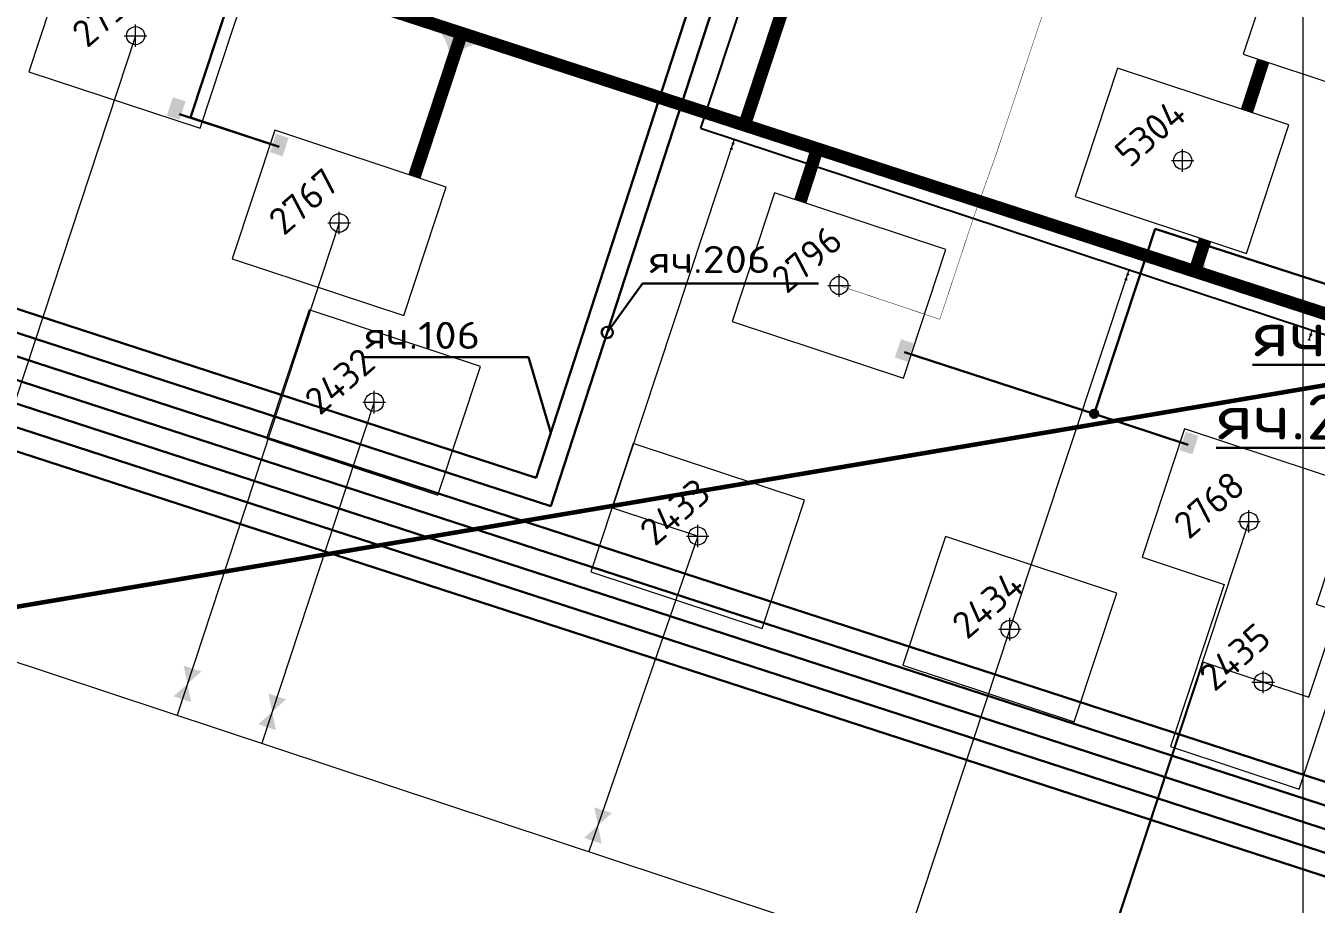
# Model space of a CAD drawing. Header units: millimetres. Extents: x 519 to 9564855, y -810 to 5021775.
# Drawn here: x 9542434 to 9543006, y 4996081 to 4996471 of the extents above; entities that cross this region are included whole.
import ezdxf

# ---------------------------------------------------------------- set-up
doc = ezdxf.new("R2010")
doc.units = ezdxf.units.MM
doc.header["$LTSCALE"] = 2
doc.header["$MEASUREMENT"] = 0
doc.header["$PDMODE"] = 2
doc.header["$PDSIZE"] = 5
for name, pattern in [('92051501$0$DASHED', [0.75, 0.5, -0.25]), ('92051501$0$GROUND2', [35, 25, -10]), ('DASHED2', [9.525, 6.35, -3.175])]:
    doc.linetypes.add(name, pattern=pattern)
for name, color, linetype in [('Existing roads', 41, 'Continuous'), ('GRID_PULKOVO', 7, 'Continuous'), ('OilColl&Flowlines', 3, 'Continuous'), ('Stage 10 wells', 7, 'Continuous'), ('Stage VII wells', 9, 'Continuous'), ('МГ-земельный участок', 7, 'Continuous'), ('Скважины  2018 года', 7, 'Continuous'), ('Скважины 2017г', 221, 'Continuous'), ('Скважины 2019г.', 241, 'Continuous'), ('Скважины на 2020 год', 140, 'Continuous')]:
    doc.layers.add(name, color=color, linetype=linetype)
for name, color, linetype, lineweight in [('Stage 11.Object 2.Frame&Text', 26, 'Continuous', 53), ('TX_OIL_New FG', 244, 'Continuous', 50), ('ПСО_TX-OIL-Proect.', 224, 'Continuous', 30), ('Электро', 1, 'Continuous', 30), ('Электроснаб', 1, 'Continuous', 18), ('Электроснабжене', 1, 'Continuous', 18)]:
    doc.layers.add(name, color=color, linetype=linetype, lineweight=lineweight)
doc.styles.add('Elect', font='isocpeur.ttf')

msp = doc.modelspace()

# ---------------------------------------------------------------- hatches: boundary and pattern name
at = {"layer": 'Existing roads', "lineweight": 0}
h = msp.add_hatch(color=256, dxfattribs=at)
h.paths.add_polyline_path([(9542623.07403, 4996458.09283), (9542621.48679, 4996458.68959, 0.155118741), (9542616.95414, 4996468.2266), (9542625.50973, 4996465.47346)])
h.paths.add_polyline_path([(9542624.59973, 4996457.5192), (9542623.07403, 4996458.09283), (9542625.50973, 4996465.47346), (9542634.30567, 4996462.64298, 0.161550784)])
h = msp.add_hatch(color=256, dxfattribs=at)
h.paths.add_polyline_path([(9542954.67113, 4996366.53583), (9542956.25837, 4996365.93907, 0.155118741), (9542960.79103, 4996356.40205), (9542952.23543, 4996359.1552)])
h.paths.add_polyline_path([(9542953.14543, 4996367.10946), (9542954.67113, 4996366.53583), (9542952.23543, 4996359.1552), (9542943.43949, 4996361.98568, 0.161550784)])
at = {"layer": 'Электро', "ltscale": 25}
for points in [[(9542496.35751, 4996430.76075), (9542501.96974, 4996428.90377), (9542504.67697, 4996437.08562), (9542499.06474, 4996438.94261)], [(9542542.07162, 4996414.59686), (9542547.68386, 4996412.73987), (9542550.39108, 4996420.92173), (9542544.77885, 4996422.77872)], [(9542819.13158, 4996323.55348), (9542824.74382, 4996321.6965), (9542827.45105, 4996329.87835), (9542821.83881, 4996331.73534)], [(9542945.38146, 4996282.53241), (9542950.99369, 4996280.67542), (9542953.70092, 4996288.85728), (9542948.08869, 4996290.71427)]]:
    msp.add_hatch(color=256, dxfattribs=at).paths.add_polyline_path(points)
at = {"layer": 'Электро'}
h = msp.add_hatch(color=256, dxfattribs=at)
edge = h.paths.add_edge_path()
edge.add_arc((9542907.4641, 4996298.6701), 1.80448, 0, 360)
at = {"layer": 'Электроснаб', "lineweight": 0, "ltscale": 25}
for points in [[(9542496.35751, 4996430.76075), (9542501.96974, 4996428.90377), (9542504.67697, 4996437.08562), (9542499.06474, 4996438.94261)], [(9542542.07162, 4996414.59686), (9542547.68386, 4996412.73987), (9542550.39108, 4996420.92173), (9542544.77885, 4996422.77872)], [(9542819.13158, 4996323.55348), (9542824.74382, 4996321.6965), (9542827.45105, 4996329.87835), (9542821.83881, 4996331.73534)], [(9542945.38146, 4996282.53241), (9542950.99369, 4996280.67542), (9542953.70092, 4996288.85728), (9542948.08869, 4996290.71427)]]:
    msp.add_hatch(color=1, dxfattribs=at).paths.add_polyline_path(points)
at = {"layer": 'Электроснаб', "linetype": 'ByBlock', "lineweight": 0}
h = msp.add_hatch(color=1, dxfattribs=at)
edge = h.paths.add_edge_path()
edge.add_arc((9542907.4641, 4996298.6701), 1.80448, 0, 360)
at = {"layer": 'Электроснабжене', "lineweight": 0, "ltscale": 25}
for points in [[(9542496.35751, 4996430.76075), (9542501.96974, 4996428.90377), (9542504.67697, 4996437.08562), (9542499.06474, 4996438.94261)], [(9542542.07162, 4996414.59686), (9542547.68386, 4996412.73987), (9542550.39108, 4996420.92173), (9542544.77885, 4996422.77872)], [(9542819.13158, 4996323.55348), (9542824.74382, 4996321.6965), (9542827.45105, 4996329.87835), (9542821.83881, 4996331.73534)], [(9542945.38146, 4996282.53241), (9542950.99369, 4996280.67542), (9542953.70092, 4996288.85728), (9542948.08869, 4996290.71427)]]:
    msp.add_hatch(color=1, dxfattribs=at).paths.add_polyline_path(points)
at = {"layer": 'Электроснабжене', "linetype": 'ByBlock', "lineweight": 0}
h = msp.add_hatch(color=1, dxfattribs=at)
edge = h.paths.add_edge_path()
edge.add_arc((9542907.4641, 4996298.6701), 1.80448, 0, 360)

# ---------------------------------------------------------------- linework, layer by layer
at = {"layer": 'DEFPOINTS', "color": 0, "lineweight": 0, "ltscale": 80}
msp.add_point((9542572.8, 4996383.2), dxfattribs=at)
at = {"layer": 'DEFPOINTS', "color": 1, "lineweight": 0, "ltscale": 80}
msp.add_point((9542976.1, 4996251), dxfattribs=at)
at = {"layer": 'Existing roads', "lineweight": 0, "const_width": 5.7, "flags": 128}
for points in [[(9541688.76596, 4996771.85929), (9542860.23265, 4996391.58233)], [(9542774.62216, 4996493.53344), (9542752.46379, 4996426.56584)], [(9542606.07755, 4996403.6674), (9542627.08106, 4996467.26709)], [(9542982.42564, 4996455.1514), (9542975.19876, 4996432.88317)], [(9542784.74028, 4996416.08837), (9542777.17048, 4996392.76915)], [(9542860.23265, 4996391.58233), (9544135.92474, 4995977.47213)], [(9542956.66982, 4996375.78975), (9542952.11526, 4996361.75576)]]:
    msp.add_lwpolyline(points, dxfattribs=at)
at = {"layer": 'GRID_PULKOVO', "lineweight": 0}
msp.add_line((9543000.00017, 5010000), (9543000.00017, 4991999.97358), dxfattribs=at)
at = {"layer": 'OilColl&Flowlines', "color": 3, "linetype": 'ByBlock', "lineweight": 0, "ltscale": 25}
for p, q in [((9542572.8, 4996383.2), (9542500.89384, 4996165.07886)), ((9542588.3, 4996303.8), (9542538.47018, 4996152.64553)), ((9542195.45936, 4996266.1416), (9543056.33363, 4995981.2939)), ((9542976.1, 4996251), (9542903.4926, 4996031.86623))]:
    msp.add_line(p, q, dxfattribs=at)
at = {"layer": 'OilColl&Flowlines', "color": 3, "linetype": 'ByBlock', "lineweight": 0, "ltscale": 50}
for p, q in [((9542731.7, 4996244.5), (9542683.49225, 4996104.66036)), ((9542870.1, 4996203.2), (9542822.29816, 4996058.732)), ((9542955.8577, 4996188.59448), (9542903.96177, 4996031.71099)), ((9542982.4, 4996179.8), (9542955.8577, 4996188.59448))]:
    msp.add_line(p, q, dxfattribs=at)
at = {"layer": 'OilColl&Flowlines', "linetype": '92051501$0$GROUND2', "lineweight": -2, "ltscale": 50, "elevation": -9.1919}
msp.add_lwpolyline([(9542794.60334, 4996611.44636), (9542732.9989, 4996425.28971), (9543428.17013, 4996195.27854)], dxfattribs=at)
at = {"layer": 'OilColl&Flowlines', "color": 3, "lineweight": 0}
for points in [[(9542511.6729, 4996184.48276), (9542505.49288, 4996178.9782), (9542503.8158, 4996187.08254)], [(9542507.16996, 4996170.87386), (9542499.31286, 4996173.47363), (9542505.49288, 4996178.9782)], [(9542549.24758, 4996172.09584), (9542543.06755, 4996166.59127), (9542541.39047, 4996174.69561)], [(9542544.74464, 4996158.48693), (9542536.88753, 4996161.08671), (9542543.06755, 4996166.59127)], [(9542693.67955, 4996121.73853), (9542687.49952, 4996116.23396), (9542685.82244, 4996124.3383)], [(9542689.1766, 4996108.12962), (9542681.3195, 4996110.7294), (9542687.49952, 4996116.23396)]]:
    msp.add_solid(points, dxfattribs=at)
at = {"layer": 'Stage 10 wells', "color": 0, "linetype": 'ByBlock', "lineweight": 0}
msp.add_lwpolyline([(9543006.04224, 4996214.10675), (9543023.51798, 4996266.92241), (9542947.53745, 4996292.06299), (9542928.68202, 4996235.07759), (9542965.11222, 4996223.0235)], dxfattribs=at)
msp.add_circle((9542976.1, 4996251), 4, dxfattribs=at)
msp.add_point((9542976.1, 4996251), dxfattribs=at)
at = {"layer": 'Stage 11.Object 2.Frame&Text', "color": 0, "linetype": 'ByBlock', "lineweight": 0}
msp.add_lwpolyline([(9542525.38202, 4996367.27759), (9542601.36255, 4996342.13701), (9542620.21798, 4996399.12241), (9542544.23745, 4996424.26299)], close=True, dxfattribs=at)
msp.add_circle((9542572.8, 4996383.2), 4.0951, dxfattribs=at)
msp.add_point((9542572.8, 4996383.2), dxfattribs=at)
at = {"layer": 'Stage VII wells', "color": 0, "linetype": 'ByBlock', "lineweight": 0}
msp.add_lwpolyline([(9542973.58202, 4996458.0776), (9543049.56255, 4996432.93702), (9543068.41798, 4996489.92241), (9542992.43745, 4996515.06299)], close=True, dxfattribs=at)
at = {"layer": 'TX_OIL_New FG', "color": 116, "linetype": 'ByBlock', "lineweight": 0, "ltscale": 1.5, "true_color": 0x136734}
for p, q in [((9542693.95585, 4996257.00139, -25.0766), (9542748.04063, 4996420.31268, -25.0766)), ((9542870.1, 4996203.2), (9542923.00087, 4996362.4215, -25.0766)), ((9543003.12261, 4996332.50083, -24.76918), (9543004.13783, 4996335.57475, -24.76918)), ((9543002.64272, 4996173.09753, -25.1262), (9543051.2849, 4996319.97464, -25.1262)), ((9542693.95585, 4996257.00139, -25.0766), (9542731.8541, 4996244.4504, -25.0766)), ((9542982.5541, 4996179.7504, -25.0766), (9543002.64272, 4996173.09753, -25.0766))]:
    msp.add_line(p, q, dxfattribs=at)
at = {"layer": 'МГ-земельный участок', "color": 0, "linetype": 'DASHED2', "lineweight": 25, "ltscale": 5, "const_width": 2}
msp.add_lwpolyline([(9522167.80801, 4999999.48247), (9521654, 5002362), (9522840, 5002532), (9525642, 5002155), (9528521, 5002235), (9531281, 5003464), (9533105, 5001043), (9546614, 4998215), (9544978, 4995525), (9543652, 4996420), (9539605, 4995735), (9529554.6705, 4998798.09585), (9529554.71722, 4998845.23995), (9529525.402, 4998845.269), (9529525.36994, 4998882.97318), (9529309.91997, 4998882.84552), (9526935, 5000017), (9526935, 4999132), (9522906, 5001105), (9522683.367, 5000265.06642), (9522496, 5000315)], close=True, dxfattribs=at)
at = {"layer": 'ПСО_TX-OIL-Proect.', "color": 116, "lineweight": 0, "ltscale": 5, "true_color": 0x136734}
for points, elevation in [([(9542746.56776, 4996415.83025, 1.6, 0, 0), (9542747.02541, 4996417.23875, 0, 1.6, 0), (9542747.48342, 4996418.64834, 1.6, 1.6, 0)], -25.0766), ([(9542921.52801, 4996357.93908, 1.6, 0, 0), (9542921.98566, 4996359.34757, 0, 1.6, 0), (9542922.44366, 4996360.75716, 1.6, 1.6, 0)], -24.97512), ([(9543002.66496, 4996331.09233, 1.6, 0, 0), (9543003.12261, 4996332.50083, 0, 1.6, 0), (9543003.58061, 4996333.91041, 1.6, 1.6, 0)], -24.76918)]:
    msp.add_lwpolyline(points, format="xyseb", dxfattribs=dict(at, elevation=elevation))
at = {"layer": 'Скважины  2018 года', "color": 0, "linetype": 'ByBlock', "lineweight": 0}
msp.add_lwpolyline([(9542747.0178, 4996339.53358), (9542822.99478, 4996314.48368), (9542841.7822, 4996371.46642), (9542765.80522, 4996396.51632)], close=True, dxfattribs=at)
msp.add_circle((9542794.4, 4996355.5), 4, dxfattribs=at)
for p in [(9542482.5, 4996466.2), (9542794.4, 4996355.5)]:
    msp.add_point(p, dxfattribs=at)
at = {"layer": 'Скважины 2017г', "color": 3, "linetype": 'ByBlock', "lineweight": 0}
msp.add_line((9542482.5, 4996466.2), (9542394.75142, 4996200.19947), dxfattribs=at)
at = {"layer": 'Скважины 2017г', "color": 116, "linetype": 'ByBlock', "lineweight": 0, "ltscale": 40, "true_color": 0x136734, "const_width": 0.2, "elevation": -25.7013}
msp.add_lwpolyline([(9542794.4, 4996355.5), (9542839.06279, 4996340.50646), (9542853.88142, 4996385.29334), (9542863.924, 4996413.3742), (9542916.9032, 4996573.0002)], dxfattribs=at)
at = {"layer": 'Скважины 2017г', "color": 0, "linetype": 'ByBlock', "lineweight": 0}
msp.add_lwpolyline([(9542435.1178, 4996450.23358), (9542511.09478, 4996425.18368), (9542529.8822, 4996482.16642), (9542453.90522, 4996507.21632)], close=True, dxfattribs=at)
msp.add_circle((9542482.5, 4996466.2), 4, dxfattribs=at)
at = {"layer": 'Скважины 2019г.', "color": 0, "linetype": 'ByBlock', "lineweight": 0}
for points in [[(9542898.98202, 4996394.8776), (9542974.96254, 4996369.73702), (9542993.81798, 4996426.72241), (9542917.83745, 4996451.86299)], [(9542684.29664, 4996228.59649), (9542760.24031, 4996203.44576), (9542779.10336, 4996260.40351), (9542703.15969, 4996285.55424)], [(9542822.69664, 4996187.29649), (9542898.64031, 4996162.14576), (9542917.50336, 4996219.10351), (9542841.55969, 4996244.25424)]]:
    msp.add_lwpolyline(points, close=True, dxfattribs=at)
at = {"layer": 'Скважины 2019г.', "color": 0, "lineweight": 0}
msp.add_lwpolyline([(9542965.11222, 4996223.0235), (9542941.34576, 4996151.25969), (9542998.30351, 4996132.39664), (9543023.45424, 4996208.34031), (9543006.04224, 4996214.10675)], dxfattribs=at)
at = {"layer": 'Скважины 2019г.', "color": 0, "linetype": 'ByBlock', "lineweight": 0}
for centre in [(9542946.7, 4996410.9), (9542731.7, 4996244.5), (9542870.1, 4996203.2)]:
    msp.add_circle(centre, 4, dxfattribs=at)
at = {"layer": 'Скважины 2019г.', "color": 0, "lineweight": 0}
msp.add_circle((9542982.4, 4996179.8), 4, dxfattribs=at)
at = {"layer": 'Скважины 2019г.', "color": 0, "linetype": 'ByBlock', "lineweight": 0}
for p in [(9542588.3, 4996303.8), (9542731.7, 4996244.5), (9542870.1, 4996203.2)]:
    msp.add_point(p, dxfattribs=at)
at = {"layer": 'Скважины 2019г.', "color": 0, "lineweight": 0}
msp.add_point((9542982.4, 4996179.8), dxfattribs=at)
at = {"layer": 'Скважины на 2020 год', "color": 0, "linetype": 'ByBlock', "lineweight": 0}
msp.add_lwpolyline([(9542540.58202, 4996287.7776), (9542616.56254, 4996262.63702), (9542635.41798, 4996319.62241), (9542559.43745, 4996344.76299)], close=True, dxfattribs=at)
msp.add_circle((9542588.3, 4996303.8), 4.0951, dxfattribs=at)
msp.add_point((9542946.7, 4996410.9), dxfattribs=at)
at = {"layer": 'Электро', "ltscale": 0.5}
for p, q in [((9542660.15867, 4996270.28167, 47.36082), (9542988.49341, 4997280.7921, 47.36082)), ((9542660.15867, 4996270.28167, 47.36082), (9542988.49341, 4997280.7921, 47.36082)), ((9542666.57907, 4996257.68094, 47.36082), (9542961.49552, 4997165.32184)), ((9542666.57907, 4996257.68094, 47.36082), (9542961.16067, 4997164.30989, 47.36082))]:
    msp.add_line(p, q, dxfattribs=at)
at = {"layer": 'Электро', "ltscale": 25}
for p, q in [((9542506.86507, 4996429.93576), (9542533.65301, 4996510.84805, 0)), ((9542546.22986, 4996416.91066), (9542501.96665, 4996431.38905)), ((9542546.22986, 4996416.91066), (9542506.86507, 4996429.93576))]:
    msp.add_line(p, q, dxfattribs=at)
at = {"layer": 'Электро'}
for p, q in [((9542660.15867, 4996270.28167, 47.36082), (9542169.08163, 4996429.84228, 47.36082)), ((9542666.57907, 4996257.68094, 47.36082), (9542165.99146, 4996420.33171, 47.36082)), ((9543019.80686, 4996132.39565, 47.36082), (9542162.90129, 4996410.82115, 47.36082)), ((9543026.22725, 4996119.79491, 47.36082), (9542159.81112, 4996401.31058, 47.36082)), ((9543032.64765, 4996107.19418, 47.36082), (9542156.72095, 4996391.80002, 47.36082)), ((9543039.06804, 4996094.59344, 47.36082), (9542153.63078, 4996382.28945, 47.36082)), ((9542907.4641, 4996298.6701), (9542934.45677, 4996380.67045, 0)), ((9542934.45677, 4996380.67045, 0), (9543670.32776, 4996141.66519, 0)), ((9543045.48844, 4996081.99271, 47.36082), (9542150.54061, 4996372.77889, 47.36082)), ((9542707.20705, 4996356.33542, 94.72164), (9542691.61248, 4996334.72585, 47.36082)), ((9542707.20705, 4996356.33542, 94.72164), (9542691.61248, 4996334.72585, 47.36082)), ((9542785.28128, 4996356.33542, 94.72164), (9542707.20705, 4996356.33542, 94.72164)), ((9542785.28128, 4996356.33542, 94.72164), (9542707.20705, 4996356.33542, 94.72164)), ((9542656.65354, 4996323.75434, -4213.69047), (9542583.69247, 4996323.75434, -4213.69047)), ((9542656.65354, 4996323.75434, -4213.69047), (9542583.69247, 4996323.75434, -4213.69047)), ((9542656.65354, 4996323.75434, -4213.69047), (9542666.61502, 4996290.15227, 47.36082)), ((9542907.4641, 4996298.6701), (9542823.3827, 4996325.9898)), ((9543050.59506, 4996320.39516, -8831.59847), (9542977.63399, 4996320.39516, -8831.59847)), ((9542949.17606, 4996284.86837), (9542907.4641, 4996298.6701)), ((9542949.17606, 4996284.86837), (9542907.4641, 4996298.6701)), ((9543034.51423, 4996283.59595, -5428.59409), (9542961.55316, 4996283.59595, -5428.59409))]:
    msp.add_line(p, q, dxfattribs=at)
msp.add_circle((9542907.4641, 4996298.6701), 1.80448, dxfattribs=at)
for start, end in [(0.0000001, 180.0000001), (0.0000001, 180.0000001), (180.0000001, 0.0000001), (180.0000001, 0.0000001)]:
    msp.add_arc((9542691.61248, 4996334.72585, 47.36082), 2.5, start, end, dxfattribs=at)
at = {"layer": 'Электроснаб', "color": 1, "linetype": '92051501$0$DASHED', "lineweight": 0, "ltscale": 0.5}
for p, q in [((9542660.15867, 4996270.28167, 47.36082), (9542988.49341, 4997280.7921, 47.36082)), ((9542660.15867, 4996270.28167, 47.36082), (9542988.49341, 4997280.7921, 47.36082)), ((9542666.57907, 4996257.68094, 47.36082), (9542961.49552, 4997165.32184)), ((9542666.57907, 4996257.68094, 47.36082), (9542961.16067, 4997164.30989, 47.36082))]:
    msp.add_line(p, q, dxfattribs=at)
at = {"layer": 'Электроснаб', "color": 1, "lineweight": 0, "ltscale": 25}
for p, q in [((9542506.86507, 4996429.93576), (9542533.65301, 4996510.84805, 0)), ((9542546.22986, 4996416.91066), (9542501.96665, 4996431.38905)), ((9542546.22986, 4996416.91066), (9542506.86507, 4996429.93576))]:
    msp.add_line(p, q, dxfattribs=at)
at = {"layer": 'Электроснаб', "color": 1, "linetype": 'ByBlock', "lineweight": 0}
for p, q in [((9542660.15867, 4996270.28167, 47.36082), (9542169.08163, 4996429.84228, 47.36082)), ((9542666.57907, 4996257.68094, 47.36082), (9542165.99146, 4996420.33171, 47.36082)), ((9543019.80686, 4996132.39565, 47.36082), (9542162.90129, 4996410.82115, 47.36082)), ((9543026.22725, 4996119.79491, 47.36082), (9542159.81112, 4996401.31058, 47.36082)), ((9543032.64765, 4996107.19418, 47.36082), (9542156.72095, 4996391.80002, 47.36082)), ((9543039.06804, 4996094.59344, 47.36082), (9542153.63078, 4996382.28945, 47.36082)), ((9542907.4641, 4996298.6701), (9542934.45677, 4996380.67045, 0)), ((9542934.45677, 4996380.67045, 0), (9543670.32776, 4996141.66519, 0)), ((9543045.48844, 4996081.99271, 47.36082), (9542150.54061, 4996372.77889, 47.36082)), ((9542907.4641, 4996298.6701), (9542823.3827, 4996325.9898)), ((9542949.17606, 4996284.86837), (9542907.4641, 4996298.6701)), ((9542949.17606, 4996284.86837), (9542907.4641, 4996298.6701))]:
    msp.add_line(p, q, dxfattribs=at)
at = {"layer": 'Электроснаб', "color": 1, "lineweight": 0}
for p, q in [((9542707.20705, 4996356.33542, 94.72164), (9542691.61248, 4996334.72585, 47.36082)), ((9542707.20705, 4996356.33542, 94.72164), (9542691.61248, 4996334.72585, 47.36082)), ((9542785.28128, 4996356.33542, 94.72164), (9542707.20705, 4996356.33542, 94.72164)), ((9542785.28128, 4996356.33542, 94.72164), (9542707.20705, 4996356.33542, 94.72164)), ((9542656.65354, 4996323.75434, -4213.69047), (9542583.69247, 4996323.75434, -4213.69047)), ((9542656.65354, 4996323.75434, -4213.69047), (9542583.69247, 4996323.75434, -4213.69047)), ((9542656.65354, 4996323.75434, -4213.69047), (9542666.61502, 4996290.15227, 47.36082)), ((9543050.59506, 4996320.39516, -8831.59847), (9542977.63399, 4996320.39516, -8831.59847)), ((9543034.51423, 4996283.59595, -5428.59409), (9542961.55316, 4996283.59595, -5428.59409))]:
    msp.add_line(p, q, dxfattribs=at)
at = {"layer": 'Электроснаб', "color": 1, "linetype": 'ByBlock', "lineweight": 0}
msp.add_circle((9542907.4641, 4996298.6701), 1.80448, dxfattribs=at)
at = {"layer": 'Электроснаб', "color": 1, "lineweight": 0}
for start, end in [(0.0000001, 180.0000001), (0.0000001, 180.0000001), (180.0000001, 0.0000001), (180.0000001, 0.0000001)]:
    msp.add_arc((9542691.61248, 4996334.72585, 47.36082), 2.5, start, end, dxfattribs=at)
at = {"layer": 'Электроснабжене', "color": 1, "lineweight": 0, "ltscale": 0.5}
for p, q in [((9542660.15867, 4996270.28167, 47.36082), (9542988.49341, 4997280.7921, 47.36082)), ((9542660.15867, 4996270.28167, 47.36082), (9542988.49341, 4997280.7921, 47.36082)), ((9542666.57907, 4996257.68094, 47.36082), (9542961.49552, 4997165.32184)), ((9542666.57907, 4996257.68094, 47.36082), (9542961.16067, 4997164.30989, 47.36082))]:
    msp.add_line(p, q, dxfattribs=at)
at = {"layer": 'Электроснабжене', "color": 1, "lineweight": 0, "ltscale": 25}
for p, q in [((9542506.86507, 4996429.93576), (9542533.65301, 4996510.84805, 0)), ((9542546.22986, 4996416.91066), (9542501.96665, 4996431.38905)), ((9542546.22986, 4996416.91066), (9542506.86507, 4996429.93576))]:
    msp.add_line(p, q, dxfattribs=at)
at = {"layer": 'Электроснабжене', "color": 1, "linetype": 'ByBlock', "lineweight": 0}
for p, q in [((9542660.15867, 4996270.28167, 47.36082), (9542169.08163, 4996429.84228, 47.36082)), ((9542666.57907, 4996257.68094, 47.36082), (9542165.99146, 4996420.33171, 47.36082)), ((9543019.80686, 4996132.39565, 47.36082), (9542162.90129, 4996410.82115, 47.36082)), ((9543026.22725, 4996119.79491, 47.36082), (9542159.81112, 4996401.31058, 47.36082)), ((9543032.64765, 4996107.19418, 47.36082), (9542156.72095, 4996391.80002, 47.36082)), ((9543039.06804, 4996094.59344, 47.36082), (9542153.63078, 4996382.28945, 47.36082)), ((9542907.4641, 4996298.6701), (9542934.45677, 4996380.67045, 0)), ((9542934.45677, 4996380.67045, 0), (9543670.32776, 4996141.66519, 0)), ((9543045.48844, 4996081.99271, 47.36082), (9542150.54061, 4996372.77889, 47.36082)), ((9542907.4641, 4996298.6701), (9542823.3827, 4996325.9898)), ((9542949.17606, 4996284.86837), (9542907.4641, 4996298.6701)), ((9542949.17606, 4996284.86837), (9542907.4641, 4996298.6701))]:
    msp.add_line(p, q, dxfattribs=at)
at = {"layer": 'Электроснабжене', "color": 1, "lineweight": 0}
for p, q in [((9542707.20705, 4996356.33542, 94.72164), (9542691.61248, 4996334.72585, 47.36082)), ((9542707.20705, 4996356.33542, 94.72164), (9542691.61248, 4996334.72585, 47.36082)), ((9542785.28128, 4996356.33542, 94.72164), (9542707.20705, 4996356.33542, 94.72164)), ((9542785.28128, 4996356.33542, 94.72164), (9542707.20705, 4996356.33542, 94.72164)), ((9542656.65354, 4996323.75434, -4213.69047), (9542583.69247, 4996323.75434, -4213.69047)), ((9542656.65354, 4996323.75434, -4213.69047), (9542583.69247, 4996323.75434, -4213.69047)), ((9542656.65354, 4996323.75434, -4213.69047), (9542666.61502, 4996290.15227, 47.36082))]:
    msp.add_line(p, q, dxfattribs=at)
at = {"layer": 'Электроснабжене', "color": 1, "linetype": 'ByBlock', "lineweight": 0}
msp.add_circle((9542907.4641, 4996298.6701), 1.80448, dxfattribs=at)
at = {"layer": 'Электроснабжене', "color": 1, "lineweight": 0}
for start, end in [(0.0000001, 180.0000001), (0.0000001, 180.0000001), (180.0000001, 0.0000001), (180.0000001, 0.0000001)]:
    msp.add_arc((9542691.61248, 4996334.72585, 47.36082), 2.5, start, end, dxfattribs=at)

# ---------------------------------------------------------------- texts
at = {"layer": 'Stage 10 wells', "color": 0, "linetype": 'ByBlock', "lineweight": 0, "style": 'Elect'}
msp.add_text('2768', height=12, rotation=41, dxfattribs=at).set_placement((9542949.4195, 4996242.56641))
at = {"layer": 'Stage 11.Object 2.Frame&Text', "color": 0, "linetype": 'ByBlock', "lineweight": 0, "style": 'Elect'}
msp.add_text('2767', height=12, rotation=41, dxfattribs=at).set_placement((9542548.20386, 4996377.19278))
at = {"layer": 'Скважины  2018 года', "color": 0, "linetype": 'ByBlock', "lineweight": 0, "style": 'Elect'}
msp.add_text('2796', height=12, rotation=41, dxfattribs=at).set_placement((9542771.13266, 4996351.40989))
at = {"layer": 'Скважины 2017г', "color": 0, "linetype": 'ByBlock', "lineweight": 0, "style": 'Elect'}
msp.add_text('2734', height=12, rotation=41, dxfattribs=at).set_placement((9542460.98602, 4996460.338))
at = {"layer": 'Скважины 2019г.', "color": 0, "linetype": 'ByBlock', "lineweight": 0, "style": 'Elect'}
for s, p in [('5304', (9542923.31734, 4996407.30502)), ('2433', (9542712.72969, 4996239.53948)), ('2434', (9542851.12969, 4996198.23948))]:
    msp.add_text(s, height=12, rotation=41, dxfattribs=at).set_placement(p)
at = {"layer": 'Скважины 2019г.', "color": 0, "lineweight": 0, "style": 'Elect'}
msp.add_text('2435', height=12, rotation=41, dxfattribs=at).set_placement((9542960.80154, 4996175.10208))
at = {"layer": 'Скважины на 2020 год', "color": 0, "linetype": 'ByBlock', "lineweight": 0, "style": 'Elect'}
msp.add_text('2432', height=12, rotation=41, dxfattribs=at).set_placement((9542564.15108, 4996297.52252))
at = {"layer": 'Электро', "style": 'Elect', "width": 1.2}
for s, p in [('яч.111', (9542978.09489, 4996324.04957, -8831.59847)), ('яч.202', (9542962.01406, 4996287.25036, -5428.59409))]:
    msp.add_text(s, height=20, dxfattribs=at).set_placement(p)
at = {"layer": 'Электроснабжене', "color": 1, "lineweight": 0, "style": 'Elect', "width": 1.2}
for s, p in [('яч.206', (9542710.24641, 4996361.04039, 94.72164)), ('яч.106', (9542584.15337, 4996327.40875, -4213.69047))]:
    msp.add_text(s, height=12, dxfattribs=at).set_placement(p)

doc.saveas('drawing.dxf')
